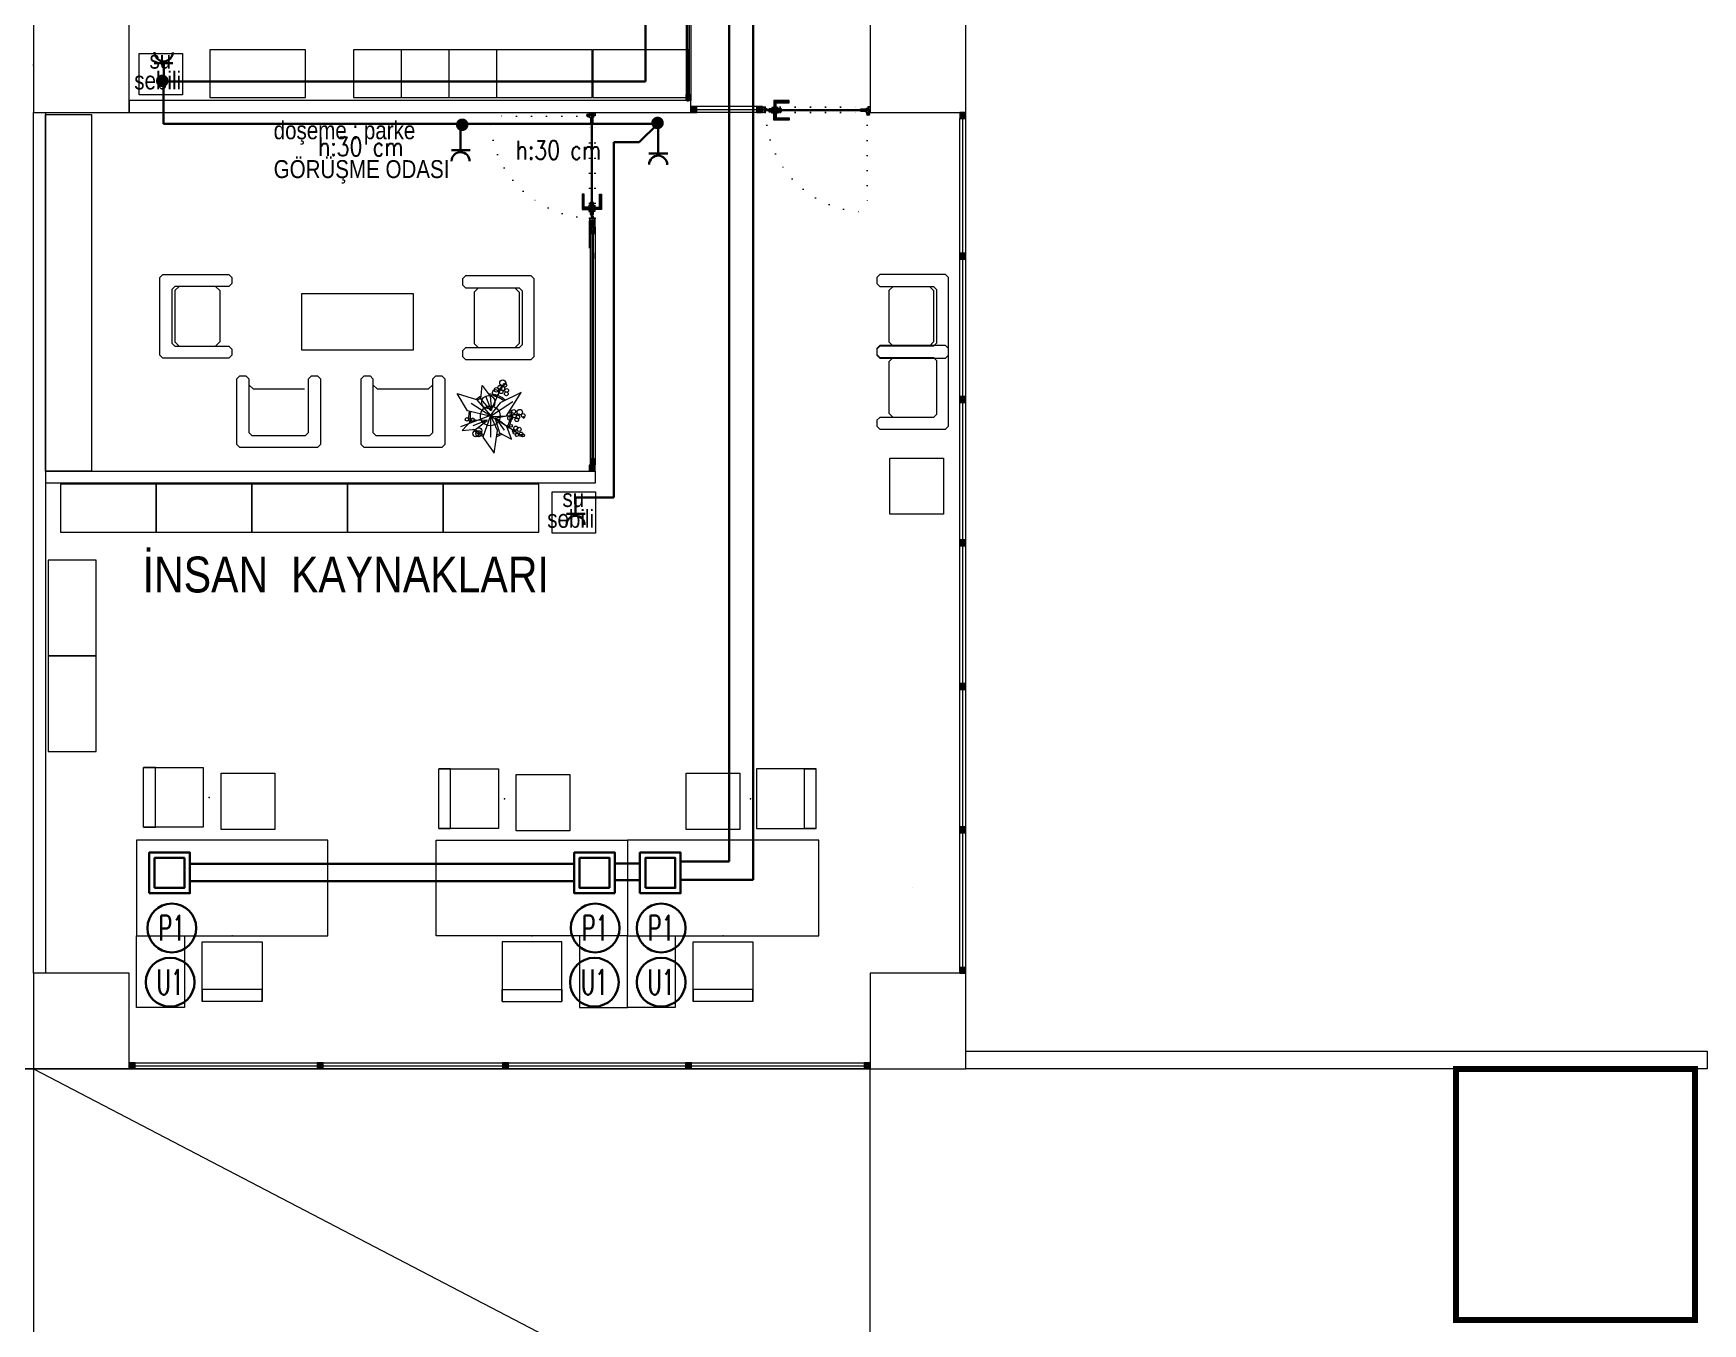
# Model space of a CAD drawing. Header units: metres. Extents: x -13194 to 152406, y -14653 to 29421.
# Drawn here: x 84860 to 86256, y 587 to 1666 of the extents above; entities that cross this region are included whole.
import ezdxf
from ezdxf.enums import TextEntityAlignment as Align

# ---------------------------------------------------------------- set-up
doc = ezdxf.new("R2010")
doc.units = ezdxf.units.M
doc.header["$LTSCALE"] = 100
doc.header["$MEASUREMENT"] = 0
for name, pattern in [('DASHDOT', [1, 0.5, -0.25, 0, -0.25]), ('DOT2', [0.125, 0, -0.125]), ('DOT5', [0.75, 0, -0.75])]:
    doc.linetypes.add(name, pattern=pattern)
doc.layers.get('0').update_dxf_attribs({"color": 9, "lineweight": 9})
for name, color, linetype, lineweight in [('0 @ 1', 9, 'Continuous', 9), ('00', 9, 'Continuous', 9), ('01', 9, 'Continuous', 9), ('05', 9, 'Continuous', 9), ('05S', 9, 'Continuous', 9), ('06C', 9, 'Continuous', 9), ('06D', 9, 'Continuous', 9), ('07K', 9, 'Continuous', 9), ('10', 9, 'Continuous', 9), ('15', 9, 'Continuous', 9), ('20', 9, 'DOT2', 9), ('21_mahal200', 9, 'Continuous', 9), ('E-KABLO', 7, 'Continuous', 30), ('E-LINYE', 7, 'Continuous', 30), ('E-PRİZ', 7, 'Continuous', 30), ('E-YAZI', 7, 'Continuous', 30), ('KLNTR', 8, 'Continuous', 9)]:
    doc.layers.add(name, color=color, linetype=linetype, lineweight=lineweight)
doc.styles.add('E-YAZI', font='txttw.shx')
doc.styles.add('MuuM_TEXT-STANDART', font='ARIALN.TTF')
pattern_1 = [(225, (-604.72494, -2171.82614), (-0.0883883476, 0.0883883476), []), (135, (-604.72494, -2171.82614), (0.0883883476, 0.0883883476), [])]

# ---------------------------------------------------------------- blocks, each defined once
blk = doc.blocks.new('100_PRİZ')
at = {"layer": 'E-PRİZ', "color": 4}
for p, q in [((0, 2.4), (0, 0)), ((-1.22, 2.14), (1.28, 2.14))]:
    blk.add_line(p, q, dxfattribs=at)
blk.add_arc((0, 3.6), 1.2, 180.7551, 0.7551, dxfattribs=at)
blk = doc.blocks.new('E-DÖŞEME BUAT')
at = {"layer": 'E-YAZI', "color": 5}
for points in [[(-34, 34), (0, 34), (0, 0), (-34, 0)], [(-29.5, 29.5), (-4.5, 29.5), (-4.5, 4.5), (-29.5, 4.5)]]:
    blk.add_lwpolyline(points, close=True, dxfattribs=at)
blk = doc.blocks.new('p-kolon_80x80')
blk.add_lwpolyline([(-40, -40), (40, -40), (40, 40), (-40, 40)], close=True)
blk = doc.blocks.new('1.Bod.Ara.Sitatik Elk')
at = {"layer": '01'}
for p in [(900, -6990), (1600, -6990), (900, -7790), (1600, -7790)]:
    blk.add_blockref('p-kolon_80x80', p, dxfattribs=at)
blk = doc.blocks.new('prf-10x10')
blk.add_lwpolyline([(-5, -5), (5, -5), (5, 5), (-5, 5)], close=True)
at = {"color": 255}
blk.add_solid([(-5, -5), (5, -5), (-5, 5), (5, 5)], dxfattribs=at)
at = {"layer": '10'}
blk.add_point((0, 0), dxfattribs=at)
blk = doc.blocks.new('p-strahle-alüminyumdoğramaprofili')
at = {"layer": '10'}
h = blk.add_hatch(dxfattribs=at)
h.set_pattern_fill('NET', color=256, angle=315, style=0)
h.set_pattern_definition(pattern_1)
h.paths.add_polyline_path([(-4.6, 2.6), (-4.7, 2.6), (-4.7, 2.8), (-4.7, 2.8), (-4.7, 2.8), (-4.7, 2.9), (-5, 2.9), (-5, 2.8), (-4.9, 2.8), (-5, 2.6), (-5.1, 2.7), (-5.2, 2.3), (-5.1, 2.3), (-5.1, 2.3), (-5, 2.5, 0.2599), (-4.9, 2.3), (-4.7, 2.3, 0.382682)])
h.paths.add_polyline_path([(-4.9, 2.5), (-4.7, 2.5, -2.16717)], flags=16)
h = blk.add_hatch(dxfattribs=at)
h.set_pattern_fill('NET', color=256, angle=315, style=0)
h.set_pattern_definition(pattern_1)
h.paths.add_polyline_path([(-4.6, 0.9), (-4.7, 0.9), (-4.7, 0.8), (-4.7, 0.7), (-4.7, 0.7), (-4.7, 0.6), (-5, 0.6), (-5, 0.7), (-4.9, 0.7), (-5, 0.9), (-5.1, 0.9), (-5.2, 1.2), (-5.1, 1.2), (-5.1, 1.2), (-5, 1, -0.2599), (-4.9, 1.2), (-4.7, 1.2, -0.382682)])
h.paths.add_polyline_path([(-4.9, 1), (-4.7, 1, 2.16717)], flags=16)
h = blk.add_hatch(dxfattribs=at)
h.set_pattern_fill('NET', color=256, angle=315, style=0)
h.set_pattern_definition([(225, (-608.45214, -2173.53612), (-0.0883883476, 0.0883883476), []), (135, (-608.45214, -2173.53612), (0.0883883476, 0.0883883476), [])])
h.paths.add_polyline_path([(-3.5, 2.3), (-3.5, 2.6), (-4.5, 2.6), (-4.5, 2.3)])
h = blk.add_hatch(dxfattribs=at)
h.set_pattern_fill('NET', color=256, angle=315, style=0)
h.set_pattern_definition([(225, (-608.45214, -2180.04526), (-0.0883883476, 0.0883883476), []), (135, (-608.45214, -2180.04526), (0.0883883476, 0.0883883476), [])])
h.paths.add_polyline_path([(-3.5, 0.9), (-3.5, 1.2), (-4.5, 1.2), (-4.5, 0.9)])
h = blk.add_hatch(dxfattribs=at)
h.set_pattern_fill('NET', color=256, angle=315, style=0)
h.set_pattern_definition([(225, (-629.50454, -2177.58922), (-0.0883883476, 0.0883883476), []), (135, (-629.50454, -2177.58922), (0.0883883476, 0.0883883476), [])])
h.paths.add_polyline_path([(0, 0.7), (0, 1.7), (-0.2, 1.7), (-0.2, 0.7)])
for points in [[(-5.1, 2.7), (-5.2, 2.3)], [(-5.1, 0.9), (-5.2, 1.2)], [(-4.9, 3.6), (-4.9, 3.2), (-4.6, 3.2), (-4.6, 2.9), (-4.5, 2.9), (-4.6, 2.6), (-4.7, 2.6), (-4.7, 2.8), (-4.7, 2.8), (-4.7, 2.8), (-4.7, 3), (-5, 3), (-5, 2.8), (-4.9, 2.8), (-5, 2.6), (-5.1, 2.7), (-5.1, 3.8), (-0.1, 3.8)], [(-5, 2.5), (-5.1, 2.3), (-5.1, 2.3)], [(-5, 1), (-5.1, 1.2), (-5.1, 1.2)], [(-4.7, 2.9), (-5, 2.9)], [(-4.7, 0.6), (-5, 0.6)], [(-2.8, 0.2), (-2.7, 0.2), (-2.7, 0), (-4.9, 0), (-4.9, 0.2), (-4.6, 0.2), (-4.6, 0.7), (-2.7, 0.7)], [(-4.5, 2.9), (-4.5, 2.9), (-4.5, 2.3)], [(-4.5, 0.9), (-4.5, 0.9), (-4.5, 1.3)], [(-3.5, 2.3), (-3.5, 2.6)], [(-3.5, 1.3), (-3.5, 0.9)], [(-2.1, 0.9), (-2.1, 2.6)], [(-0.2, 0.7), (0, 0.7), (0, 1.7)], [(-0.2, 1.7), (0, 1.7)]]:
    blk.add_lwpolyline(points, dxfattribs=at)
for points in [[(-0.2, 2.7), (-0.2, 2.2), (0, 2.2), (0, 2.1), (-0.2, 2.1), (-0.2, 0.4), (0, 0.4), (0, 0), (-0.1, 0), (-0.1, -0.2), (-5.1, -0.2), (-5.1, 0.9), (-5, 0.9), (-4.9, 0.7), (-5, 0.7), (-5, 0.3), (-4.7, 0.3), (-4.7, 0.9), (-4.6, 0.9), (-4.5, 0.9), (-1.3, 0.9), (-1.2, 1.2), (-0.9, 1.2), (-0.9, 0.6), (-0.6, 0.6), (-0.6, 2.7)], [(-2, 0.8), (-1.4, 0.8), (-1.4, 0.1), (-1.3, 0), (-1.3, 0), (-2.1, 0), (-2.1, 0.1), (-2, 0.2)]]:
    blk.add_lwpolyline(points, close=True, dxfattribs=at)
for points in [[(-0.6, 3.3), (-0.6, 3.6), (-4.9, 3.6), (-4.9, 3.6, 0.561743), (-5, 3.7, 0.595966), (-4.9, 3.6, -2.204878)], [(-4.7, 2.5), (-4.9, 2.5, 1)], [(-4.7, 1), (-4.9, 1, -1)], [(-4.6, 2.9), (-4.5, 3.4, -0.833203), (-4.2, 3.4, -0.447088)], [(-4.5, 2.6), (-1.2, 2.6, -0.414214), (-0.9, 2.2), (-0.9, 1.2)], [(-4.2, 3.4), (-4.2, 3, 0.414214), (-4.1, 2.9), (-0.8, 2.9), (-0.8, 3.6)], [(-2.7, 0.7), (-2.7, 0.3), (-2.8, 0.3, 1), (-2.8, 0.2, -1)], [(-0.1, 3.8), (-0.1, 3.6), (-0.5, 3.6), (-0.5, 3.1, -1), (-0.7, 3.1)], [(-0.7, 3.1, -0.305404), (-0.6, 3.3, -5.773092)]]:
    blk.add_lwpolyline(points, format="xyb", dxfattribs=at)
for centre, radius, start, end in [((-4.7, 2.5), 0.253, 168.6676, 234.1258), ((-4.7, 1.1), 0.253, 125.8742, 191.3324), ((-4.8, 2.4), 0.125, 139.5402, 40.4598), ((-4.8, 1.1), 0.125, 319.5402, 220.4598), ((-4.8, 2.5), 0.273, 305.9738, 36.4289), ((-4.8, 1), 0.273, 323.5711, 54.0262)]:
    blk.add_arc(centre, radius, start, end, dxfattribs=at)
blk = doc.blocks.new('*U388')
at = {"layer": '06D'}
for points in [[(5, 4), (535, 4)], [(5, 0), (535, 0)]]:
    blk.add_lwpolyline(points, dxfattribs=at)
at = {"layer": '15'}
for points in [[(2, 2.5), (538, 2.5)], [(538, 1.5), (2, 1.5)]]:
    blk.add_lwpolyline(points, dxfattribs=at)
at = {"layer": '0 @ 1', "linetype": 'Continuous', "xscale": -1}
blk.add_blockref('p-strahle-alüminyumdoğramaprofili', (-0.1, 0.2), dxfattribs=at)
at = {"layer": '0 @ 1', "linetype": 'Continuous'}
blk.add_blockref('p-strahle-alüminyumdoğramaprofili', (540.1, 0.2), dxfattribs=at)
blk = doc.blocks.new('g-kapı kolu-p')
at = {"layer": '05S'}
h = blk.add_hatch(color=256, dxfattribs=at)
h.paths.add_polyline_path([(-1, 8.2), (11.8, 8.2), (11.8, 6.3), (0.9, 6.3), (0.9, 2.4), (-1, 2.4)])
h.paths.add_polyline_path([(-2.7, 2.4), (2.7, 2.4), (2.7, 1.5), (-2.7, 1.5)])
h.paths.add_polyline_path([(-5, 1.5), (5, 1.5), (5, 0.5), (-5, 0.5)])
h.paths.add_polyline_path([(-5, -0.5), (5, -0.5), (5, -1.5), (-5, -1.5)])
h.paths.add_polyline_path([(-2.7, -1.5), (2.7, -1.5), (2.7, -2.4), (-2.7, -2.4)])
h.paths.add_polyline_path([(-1, -2.4), (0.9, -2.4), (0.9, -6.3), (11.8, -6.3), (11.8, -8.2), (-1, -8.2)])
for points in [[(-5, 0.5), (5, 0.5), (5, 1.5), (-5, 1.5)], [(-2.7, 1.5), (2.7, 1.5), (2.7, 2.4), (-2.7, 2.4)], [(-5, -1.5), (5, -1.5), (5, -0.5), (-5, -0.5)], [(-2.7, -1.5), (2.7, -1.5), (2.7, -2.4), (-2.7, -2.4)]]:
    blk.add_lwpolyline(points, close=True)
for points in [[(11.8, 8.2), (-1, 8.2), (-1, 2.4), (0.9, 2.4), (0.9, 6.3), (11.8, 6.3), (11.8, 8.2)], [(11.8, -8.2), (-1, -8.2), (-1, -2.4), (0.9, -2.4), (0.9, -6.3), (11.8, -6.3), (11.8, -8.2)]]:
    blk.add_lwpolyline(points)
blk = doc.blocks.new('k-cambölme-kapı-p')
at = {"layer": '10'}
h = blk.add_hatch(dxfattribs=at)
h.set_pattern_fill('NET', color=256, angle=135, style=0)
h.set_pattern_definition([(135, (3753.7029, 560.85184), (-0.0883883476, -0.0883883476), []), (225, (3753.7029, 560.85184), (0.0883883476, -0.0883883476), [])])
h.paths.add_polyline_path([(2.1, -0.1), (2.1, 0), (2.1, 0), (2, 0.1), (2, 0.1), (2, 0.1), (2, 0.1), (2, -0.3), (1.9, -0.3), (1.9, -0.4), (1.9, -0.5), (1.7, -0.5), (1.8, -0.3), (1.7, -0.3), (1.5, -0.5), (1.4, -0.5), (1.6, -0.3), (1.6, -0.3), (1.5, -0.3), (1.3, -0.4), (1.3, -0.4), (1.3, -0.5), (1.3, -0.5), (1.3, -0.6), (1.3, -0.3), (1.3, -0.3), (1.2, -0.3), (1.2, -0.5), (1.2, -0.6), (1.2, -0.6), (1.3, -0.6), (3.5, -0.6), (3.5, -0.6), (3.4, -0.4), (3.4, -0.3), (3.4, -0.2), (3.4, -0.2), (3.4, -0.2), (2.7, -0.2), (2.7, -0.2), (2.9, -0.2, -1), (2.9, -0.2)])
h.paths.add_polyline_path([(2, -0.2), (2.1, -0.2), (2.1, -0.2), (2.1, -0.2), (2.1, -0.3), (2.9, -0.3), (2.9, -0.3), (2.6, -0.3), (2.5, -0.3), (2.5, -0.3), (2.5, -0.3), (2.5, -0.3), (2.5, -0.3), (2.4, -0.3), (2.4, -0.3), (2.1, -0.3), (2, -0.1), (2, -0.1), (2, -0.1)], flags=16)
h.paths.add_polyline_path([(2.4, -0.3), (2.5, -0.5), (2.1, -0.5), (2.1, -0.3)], flags=16)
h.paths.add_polyline_path([(2.6, -0.3), (2.9, -0.3), (2.9, -0.3), (3.3, -0.3, 0.166992), (3.3, -0.5), (2.7, -0.5), (2.6, -0.4)], flags=16)
h.paths.add_polyline_path([(3, -0.2), (3, -0.2), (3.3, -0.2, 0.10606), (3.3, -0.3), (3, -0.3)], flags=16)
h = blk.add_hatch(dxfattribs=at)
h.set_pattern_fill('NET', color=256, angle=135, style=0)
h.set_pattern_definition([(45, (474.94443, 2280.71206), (0.0883883476, -0.0883883476), []), (315, (474.94443, 2280.71206), (-0.0883883476, -0.0883883476), [])])
h.paths.add_polyline_path([(87.3, -0.2), (87.3, -0.2), (87.1, -0.2, 1), (87.1, -0.2), (87.9, -0.2), (87.9, 0), (87.9, 0), (88, 0.1), (88, 0.1), (88, 0.1), (88, -0.3), (88.1, -0.3), (88.1, -0.4), (88.1, -0.5), (88.3, -0.5), (88.2, -0.3), (88.3, -0.3), (88.5, -0.5), (88.6, -0.5), (88.4, -0.3), (88.4, -0.3), (88.5, -0.3), (88.7, -0.4), (88.7, -0.4), (88.7, -0.5), (88.7, -0.5), (88.7, -0.6), (88.7, -0.3), (88.7, -0.3), (88.8, -0.3), (88.8, -0.5), (88.8, -0.6), (88.8, -0.6), (88.7, -0.6), (86.5, -0.6), (86.5, -0.6), (86.6, -0.4), (86.6, -0.3), (86.6, -0.2), (86.6, -0.2), (86.6, -0.2)])
h.paths.add_polyline_path([(87.3, -0.5), (87.4, -0.4), (87.4, -0.3), (87.1, -0.3), (87.1, -0.3), (87, -0.3), (87, -0.3), (87, -0.2), (87, -0.2), (86.7, -0.2, -0.292264), (86.7, -0.5)], flags=16)
h.paths.add_polyline_path([(87.5, -0.5), (87.6, -0.5), (87.5, -0.4)], flags=16)
h.paths.add_polyline_path([(87.6, -0.4), (87.7, -0.5), (87.9, -0.5), (87.9, -0.3), (87.6, -0.3)], flags=16)
h.paths.add_polyline_path([(87.6, -0.5), (87.7, -0.6), (87.7, -0.5)], flags=16)
for points in [[(2, -0.3), (2, 2.1), (2.1, 2.1), (2.1, 2.3, 0.414214), (1.9, 2.4), (0.1, 2.4, 0.414214), (0, 2.4), (0, -2.4, 0.414214), (0.1, -2.4), (2.1, -2.4), (2.1, -2.3), (2.1, -2.2), (2.1, -2.2), (2.1, -2.2), (2.1, -2.2), (2.1, -2.2), (2.1, -0.9)], [(88, -0.3), (88, 2.1), (87.9, 2.1), (87.9, 2.3, -0.414214), (88.1, 2.4), (89.9, 2.4, -0.414214), (90, 2.4), (90, -2.4, -0.414214), (89.9, -2.4), (87.9, -2.4), (87.9, -2.3), (87.9, -2.2), (87.9, -2.2), (87.9, -2.2), (87.9, -2.2), (87.9, -2.2), (87.9, -0.9)], [(1.5, -0.3), (1.3, -0.4), (1.3, -0.4), (1.3, -0.5), (1.3, -0.5), (1.3, -0.6), (1.3, -0.3), (1.3, -0.3), (1.2, -0.3), (1.2, -0.5), (1.2, -0.6), (1.2, -0.6), (1.3, -0.6), (3.5, -0.6), (3.5, -0.6), (3.4, -0.4), (3.4, -0.3), (3.4, -0.2), (3.4, -0.2), (3.4, -0.2), (2.7, -0.2), (2.7, -0.2), (2.9, -0.2, -1), (2.9, -0.2, -1)], [(88.5, -0.3), (88.7, -0.4), (88.7, -0.4), (88.7, -0.5), (88.7, -0.5), (88.7, -0.6), (88.7, -0.3), (88.7, -0.3), (88.8, -0.3), (88.8, -0.5), (88.8, -0.6), (88.8, -0.6), (88.7, -0.6), (86.5, -0.6), (86.5, -0.6), (86.6, -0.4), (86.6, -0.3), (86.6, -0.2), (86.6, -0.2), (86.6, -0.2), (87.3, -0.2), (87.3, -0.2), (87.1, -0.2, 1), (87.1, -0.2, 1)], [(86.7, -0.5), (87.3, -0.5), (87.4, -0.4), (87.4, -0.3), (87.1, -0.3), (87.1, -0.3), (87, -0.3), (87, -0.3), (87, -0.2), (87, -0.2), (86.7, -0.2, 1)]]:
    blk.add_lwpolyline(points, format="xyb", dxfattribs=at)
at = {"layer": '10', "linetype": 'DASHDOT', "ltscale": 0.05}
for points in [[(3.2, 3.6), (0.2, 3.6)], [(1.7, 2.1), (1.7, 4.9)], [(6.1, 1.4), (6.1, -0.5)]]:
    blk.add_lwpolyline(points, dxfattribs=at)
at = {"layer": '10'}
for points in [[(1.8, 2.3), (0.2, 2.3), (0.2, 2), (0.4, 2), (0.4, 1.9), (0.2, 1.9), (0.2, 1.2), (0.4, 1.2), (0.4, -0.4), (0.2, -0.4), (0.2, -1.2), (0.4, -1.2), (0.4, -1.4), (0.2, -1.4), (0.2, -2.2), (1.8, -2.2), (1.8, -1.7), (1.6, -1.7), (1.6, -1.6), (1.8, -1.6), (1.8, -1.4), (1.6, -1.4), (1.6, -1.2), (1.7, -1.2), (1.7, -0.8), (1.1, -0.8), (1.1, -0.1), (1.5, -0.1), (1.5, 1.9), (1.6, 2), (1.8, 2), (1.8, 2.3)], [(0.7, 3.6), (0.7, 2.4)], [(0.7, 2.3), (0.7, -0.2), (1.1, -0.2)], [(1.1, 2.4), (1.1, 2.9)], [(1.1, -0.1), (1.1, 2.3)], [(1.5, 1.9), (1.1, 1.9)], [(1.2, 1.9), (1.2, -0.1)], [(2.9, -0.2), (2.1, -0.1), (2.1, 0), (2.1, 0), (2, 0.1), (2, 0.1), (2, 0.1), (2, 0.1)], [(3.8, 0.9), (2.6, 3.2)], [(4.1, 1.3), (2.7, 4)], [(8.1, 0.9), (8.1, 1.3), (4.1, 1.3)], [(5.3, 0.9), (5.3, -0.2)], [(5.5, 1.3), (5.8, 1), (5.8, 0.9)], [(5.6, 0.9), (5.6, -0.2)], [(6.8, 1.3), (6.5, 1), (6.5, 0.9)], [(6.7, 0.9), (6.7, -0.2)], [(7, 0.9), (7, -0.2)], [(87.1, -0.2), (87.9, -0.2), (87.9, 0), (87.9, 0), (88, 0.1), (88, 0.1), (88, 0.1)], [(88.2, 2.3), (89.8, 2.3), (89.8, 2), (89.6, 2), (89.6, 1.9), (89.8, 1.9), (89.8, 1.2), (89.6, 1.2), (89.6, -0.4), (89.8, -0.4), (89.8, -1.2), (89.6, -1.2), (89.6, -1.4), (89.8, -1.4), (89.8, -2.2), (88.2, -2.2), (88.2, -1.7), (88.4, -1.7), (88.4, -1.6), (88.2, -1.6), (88.2, -1.4), (88.4, -1.4), (88.4, -1.2), (88.3, -1.2), (88.3, -0.8), (88.9, -0.8), (88.9, -0.1), (88.5, -0.1), (88.5, 1.9), (88.4, 2), (88.2, 2), (88.2, 2.3)], [(2.1, -0.9), (3.6, -0.9), (3.6, -0.6), (1.2, -0.6), (1.2, -0.3), (2, -0.3)], [(1.6, -0.3), (1.6, -0.3), (1.4, -0.5), (1.5, -0.5), (1.7, -0.3)], [(1.8, -0.3), (1.7, -0.5), (1.9, -0.5), (1.9, -0.4), (1.9, -0.3)], [(3.3, -0.5), (2.7, -0.5), (2.6, -0.4), (2.6, -0.3), (2.9, -0.3), (2.9, -0.3)], [(3.3, -0.3), (3.3, -0.3), (2.9, -0.3)], [(3, -0.3), (3, -0.2), (3, -0.2), (3.3, -0.2)], [(3, -0.3), (3.3, -0.3), (3.3, -0.3)], [(4.1, -0.2), (4.1, -0.5), (8.1, -0.5)], [(8.1, -0.5), (8.1, -0.2)], [(87.9, -0.9), (86.4, -0.9), (86.4, -0.6), (88.8, -0.6), (88.8, -0.3), (88, -0.3)], [(87.6, -0.5), (87.5, -0.4), (87.5, -0.5), (87.6, -0.5)], [(88.2, -0.3), (88.3, -0.5), (88.1, -0.5), (88.1, -0.4), (88.1, -0.3)], [(88.4, -0.3), (88.4, -0.3), (88.6, -0.5), (88.5, -0.5), (88.3, -0.3)]]:
    blk.add_lwpolyline(points, dxfattribs=at)
for points in [[(2, -0.1), (2, -0.1), (2, -0.2), (2.1, -0.2), (2.1, -0.2), (2.1, -0.2), (2.1, -0.3), (2.9, -0.3), (2.9, -0.3), (2.6, -0.3), (2.5, -0.3), (2.5, -0.3), (2.5, -0.3), (2.5, -0.3), (2.5, -0.3), (2.4, -0.3), (2.4, -0.3), (2.1, -0.3), (2, -0.1)], [(2.1, -0.5), (2.1, -0.3), (2.4, -0.3), (2.5, -0.5), (2.5, -0.5)], [(87.9, -0.5), (87.9, -0.3), (87.6, -0.3), (87.6, -0.4), (87.7, -0.5)], [(87.6, -0.5), (87.7, -0.5), (87.7, -0.6)]]:
    blk.add_lwpolyline(points, close=True, dxfattribs=at)
blk.add_circle((1.7, 3.7), 1.02, dxfattribs=at)
for centre, start, end in [((3.6, -0.4), 148.8979, 173.1144), ((3.6, -0.4), 176.143, 214.0649), ((86.4, -0.4), 325.9351, 31.1021)]:
    blk.add_arc(centre, 0.322, start, end, dxfattribs=at)
at = {"layer": '15', "linetype": 'DOT2'}
blk.add_lwpolyline([(2.5, 0.4), (2.5, 85.4)], dxfattribs=at)
at = {"layer": '15'}
blk.add_lwpolyline([(2.6, 0.9), (87.4, 0.9), (87.5, 0.8), (87.5, -0.1), (87.4, -0.2), (2.6, -0.2), (2.6, -0.2), (2.5, -0.1), (2.5, 0.8), (2.6, 0.9)], dxfattribs=at)
at = {"layer": '15', "linetype": 'DOT2'}
blk.add_arc((2.5, 0.4), 85, 0, 90, dxfattribs=at)
at = {"layer": '20'}
for p, q in [((87.9, 2.4), (2.1, 2.4)), ((87.9, 2.1), (2.1, 2.1)), ((87.9, -2.2), (2.1, -2.2)), ((87.9, -2.4), (2.1, -2.4))]:
    blk.add_line(p, q, dxfattribs=at)
at = {"layer": '06C', "xscale": -1}
blk.add_blockref('g-kapı kolu-p', (79.6, 0.4), dxfattribs=at)
blk = doc.blocks.new('p-dog-ser-720')
at = {"layer": '06D'}
for points in [[(0, 0), (0, 715)], [(5, 0), (5, 715)]]:
    blk.add_lwpolyline(points, dxfattribs=at)
at = {"layer": '15'}
blk.add_lwpolyline([(2.5, 0), (2.5, 715)], dxfattribs=at)
at = {"layer": '10', "xscale": 0.5, "yscale": 0.5, "rotation": 180}
for p in [(2.5, 717.5), (2.5, 600), (2.5, 480), (2.5, 360), (2.5, 240), (2.5, 120), (2.5, 2.5)]:
    blk.add_blockref('prf-10x10', p, dxfattribs=at)
blk = doc.blocks.new('gr-p-birim')
blk.add_lwpolyline([(-0.5, -0.5), (0.5, -0.5), (0.5, 0.5), (-0.5, 0.5)], close=True)
blk = doc.blocks.new('p-sandalye-03')
for points in [[(-5, -25.1), (-5, 24.9), (-55, 24.9), (-55, -25.1), (-5, -25.1)], [(-55, 24.9), (-45, 24.9), (-45, -25.1), (-55, -25.1)]]:
    blk.add_lwpolyline(points)
blk.add_point((0, -0.1))
blk = doc.blocks.new('m-calisma unitesi 02')
at = {"ltscale": 0.5}
blk.add_lwpolyline([(-160, 140), (-160, 80), (-120, 80), (-120, 140)], close=True, dxfattribs=at)
blk.add_lwpolyline([(0, 80), (0, 0), (-160, 0), (-160, 80)], close=True)
at = {"linetype": 'DOT5'}
blk.add_lwpolyline([(-160, 80), (-160, 80)], dxfattribs=at)
at = {"rotation": 270}
blk.add_blockref('p-sandalye-03', (-80, 80), dxfattribs=at)
blk = doc.blocks.new('1.Bod.Ara.Mimari Elk')
for p, q in [((1415, -7025), (1410, -7025)), ((1410, -7030), (1415, -7030)), ((1415, -7030), (1415, -7025)), ((1469.92, -7025), (1464.92, -7025)), ((1464.92, -7025), (1464.92, -7030)), ((1464.92, -7030), (1469.92, -7030)), ((1324.86, -7120.56), (1324.86, -7125.56)), ((1329.86, -7125.56), (1329.86, -7120.56)), ((1330, -7152.46), (1330, -7147.46)), ((1330, -7147.5), (1330, -7152.5)), ((1330, -7325.02), (1325, -7325.02)), ((1325, -7325.02), (1325, -7330.02)), ((1325, -7330.02), (1330, -7330.02)), ((1330, -7330.02), (1330, -7325.02)), ((877.19, -7830), (40, -7830))]:
    blk.add_line(p, q)
for points in [[(948.53, -6980.61), (984.85, -6980.61), (984.85, -7015.06), (948.53, -7015.06)], [(870, -7031.51), (908.7, -7031.51), (908.7, -7330.02), (870, -7330.02)], [(1576.36, -7319.02), (1621.22, -7319.02), (1621.22, -7365.98), (1576.36, -7365.98)], [(1293.95, -7347.24), (1330.28, -7347.24), (1330.28, -7381.69), (1293.95, -7381.69)], [(1017.02, -7582.7), (1061.88, -7582.7), (1061.88, -7629.65), (1017.02, -7629.65)], [(1263.88, -7583.76), (1308.74, -7583.76), (1308.74, -7630.72), (1263.88, -7630.72)], [(1405.93, -7582.7), (1450.79, -7582.7), (1450.79, -7629.65), (1405.93, -7629.65)]]:
    blk.add_lwpolyline(points, close=True)
at = {"linetype": 'DOT5'}
blk.add_lwpolyline([(1595.41, -7677.81), (1595.41, -7677.81)], dxfattribs=at)
at = {"color": 255}
for points in [[(1415, -7030), (1415, -7025), (1410, -7030), (1410, -7025)], [(1469.92, -7030), (1469.92, -7025), (1464.92, -7030), (1464.92, -7025)], [(1329.86, -7120.56), (1324.86, -7120.56), (1329.86, -7125.56), (1324.86, -7125.56)], [(1330, -7325.02), (1325, -7325.02), (1330, -7330.02), (1325, -7330.02)]]:
    blk.add_solid(points, dxfattribs=at)
at = {"layer": '00'}
for p, q in [((860, -7750), (860, -7030)), ((860, -7030), (870, -7030)), ((870, -7030), (870, -7480)), ((870, -7330.02), (1330, -7330.02)), ((1330, -7330.02), (1330, -7340.02)), ((1330, -7340.02), (870, -7340.02)), ((870, -7480), (870, -7750)), ((870, -7750), (860, -7750))]:
    blk.add_line(p, q, dxfattribs=at)
for points in [[(940, -7030), (1410, -7030), (1410, -7020), (940, -7020)], [(1640, -7815), (2260, -7815), (2260, -7830), (1640, -7830)]]:
    blk.add_lwpolyline(points, close=True, dxfattribs=at)
at = {"layer": '05'}
for p, q in [((978.39, -7178.96), (981.92, -7175.43)), ((1015.89, -7178.96), (1012.35, -7175.43)), ((1228.82, -7180.22), (1232.36, -7176.68)), ((1266.32, -7180.22), (1262.79, -7176.68)), ((1575.52, -7178.96), (1579.05, -7175.43)), ((1613.02, -7178.96), (1609.48, -7175.43)), ((978.39, -7178.96), (978.39, -7221.89)), ((1015.89, -7178.96), (1015.89, -7221.89)), ((1228.82, -7180.22), (1228.82, -7223.15)), ((1266.32, -7180.22), (1266.32, -7223.15)), ((1575.52, -7178.96), (1575.52, -7221.89)), ((1613.02, -7178.96), (1613.02, -7221.89)), ((978.39, -7221.89), (981.92, -7225.43)), ((1015.89, -7221.89), (1012.35, -7225.43)), ((1228.82, -7223.15), (1232.36, -7226.68)), ((1266.32, -7223.15), (1262.79, -7226.68)), ((1575.52, -7221.89), (1579.05, -7225.43)), ((1613.02, -7221.89), (1609.48, -7225.43)), ((1575.52, -7238.48), (1579.05, -7234.94)), ((1575.52, -7238.48), (1575.52, -7281.41)), ((1043.74, -7261.18), (1040.2, -7257.65)), ((1147.61, -7261.18), (1144.07, -7257.65)), ((1190.54, -7261.18), (1194.07, -7257.65)), ((1043.74, -7261.18), (1086.66, -7261.18)), ((1147.61, -7261.18), (1190.54, -7261.18)), ((1575.52, -7281.41), (1579.05, -7284.94))]:
    blk.add_line(p, q, dxfattribs=at)
for points in [[(1025.89, -7232.93), (1023.39, -7235.43), (968.39, -7235.43), (965.89, -7232.93), (965.89, -7167.93), (968.39, -7165.43), (1023.39, -7165.43), (1025.89, -7167.93), (1025.89, -7172.93), (1023.39, -7175.43), (978.39, -7175.43), (975.89, -7177.93), (975.89, -7222.93), (978.39, -7225.43), (1023.39, -7225.43), (1025.89, -7227.93)], [(1218.82, -7234.18), (1221.32, -7236.68), (1276.32, -7236.68), (1278.82, -7234.18), (1278.82, -7169.18), (1276.32, -7166.68), (1221.32, -7166.68), (1218.82, -7169.18), (1218.82, -7174.18), (1221.32, -7176.68), (1266.32, -7176.68), (1268.82, -7179.18), (1268.82, -7224.18), (1266.32, -7226.68), (1221.32, -7226.68), (1218.82, -7229.18)], [(1565.52, -7232.93), (1568.02, -7235.43), (1623.02, -7235.43), (1625.52, -7232.93), (1625.52, -7167.93), (1623.02, -7165.43), (1568.02, -7165.43), (1565.52, -7167.93), (1565.52, -7172.93), (1568.02, -7175.43), (1613.02, -7175.43), (1615.52, -7177.93), (1615.52, -7222.93), (1613.02, -7225.43), (1568.02, -7225.43), (1565.52, -7227.93)], [(1084.53, -7181.24), (1177.77, -7181.24), (1177.77, -7228.86), (1084.53, -7228.86)], [(1565.52, -7292.44), (1568.02, -7294.94), (1623.02, -7294.94), (1625.52, -7292.44), (1625.52, -7227.44), (1623.02, -7224.94), (1568.02, -7224.94), (1565.52, -7227.44), (1565.52, -7232.44), (1568.02, -7234.94), (1613.02, -7234.94), (1615.52, -7237.44), (1615.52, -7282.44), (1613.02, -7284.94), (1568.02, -7284.94), (1565.52, -7287.44)], [(1097.7, -7250.15), (1100.2, -7252.65), (1100.2, -7307.65), (1097.7, -7310.15), (1032.7, -7310.15), (1030.2, -7307.65), (1030.2, -7252.65), (1032.7, -7250.15), (1037.7, -7250.15), (1040.2, -7252.65), (1040.2, -7297.65), (1042.7, -7300.15), (1087.7, -7300.15), (1090.2, -7297.65), (1090.2, -7252.65), (1092.7, -7250.15)], [(1201.57, -7250.15), (1204.07, -7252.65), (1204.07, -7307.65), (1201.57, -7310.15), (1136.57, -7310.15), (1134.07, -7307.65), (1134.07, -7252.65), (1136.57, -7250.15), (1141.57, -7250.15), (1144.07, -7252.65), (1144.07, -7297.65), (1146.57, -7300.15), (1191.57, -7300.15), (1194.07, -7297.65), (1194.07, -7252.65), (1196.57, -7250.15)]]:
    blk.add_lwpolyline(points, close=True, dxfattribs=at)
at = {"layer": '06C'}
for points in [[(1410, -7825), (1560, -7825)], [(1410, -7830), (1560, -7830)]]:
    blk.add_lwpolyline(points, dxfattribs=at)
at = {"layer": '06D'}
for p, q in [((1464.92, -7025), (1415, -7025)), ((1464.92, -7030), (1415, -7030)), ((1324.86, -7125.56), (1324.86, -7143.52)), ((1329.86, -7125.56), (1329.86, -7143.52))]:
    blk.add_line(p, q, dxfattribs=at)
for points in [[(1325.86, -7131), (1325.86, -7319.64)], [(1329.86, -7131), (1329.86, -7319.65)], [(40, -7830), (877.19, -7830)], [(860, -7830), (860, -8550)], [(940, -7825), (1555, -7825)], [(940, -7830), (1555, -7830)]]:
    blk.add_lwpolyline(points, dxfattribs=at)
blk.add_lwpolyline([(940, -8550), (1560, -8550), (1560, -7830), (860, -7830), (1560, -8195), (860, -8550, -0.3441949), (40, -7830), (860, -7830)], format="xyb", dxfattribs=at)
at = {"layer": '10'}
for p in [(1412.5, -7028.43), (1467.42, -7028.43), (1328.43, -7327.52)]:
    blk.add_point(p, dxfattribs=at)
at = {"layer": '15'}
for points in [[(1415, -7027.5), (1464.92, -7027.5)], [(1327.36, -7143.52), (1327.36, -7125.56)], [(1327.37, -7322.64), (1327.37, -7128.01)], [(1328.37, -7128.01), (1328.37, -7322.64)], [(940, -7827.5), (1555, -7827.5)]]:
    blk.add_lwpolyline(points, dxfattribs=at)
at = {"layer": '20', "ltscale": 2}
blk.add_line((860, -6990), (740, -6990), dxfattribs=at)
at = {"layer": '20', "ltscale": 2, "const_width": 5}
blk.add_lwpolyline([(2050, -8040), (2250, -8040), (2250, -7830), (2050, -7830)], close=True, dxfattribs=at)
at = {"layer": 'KLNTR', "color": 74}
for p, q in [((1242.71, -7279.5), (1252.01, -7258.57)), ((1252.01, -7258.57), (1252.01, -7258.82)), ((1242.58, -7283.95), (1226.2, -7273.33)), ((1243.13, -7279.45), (1238.36, -7267.34)), ((1242.39, -7283.95), (1261.04, -7271.79)), ((1242.39, -7283.49), (1217.31, -7292.75)), ((1239.66, -7287.33), (1227.5, -7291.98)), ((1242.39, -7283.72), (1242.39, -7283.72)), ((1242.39, -7283.72), (1267.42, -7299.4)), ((1242.58, -7301.6), (1242.58, -7283.95)), ((1246.26, -7285.21), (1253.85, -7295.78)), ((1246.39, -7285.35), (1266.53, -7281.89))]:
    blk.add_line(p, q, dxfattribs=at)
for points in [[(1242.66, -7279.12), (1234.37, -7269.55), (1235.31, -7258.31), (1242.09, -7267.33), (1243.21, -7279.12)], [(1241.71, -7283.95), (1223.25, -7279.51), (1214.6, -7264.96), (1230.74, -7270.06), (1242.39, -7283.49)], [(1242.82, -7284.14), (1255.82, -7283.72), (1268.09, -7264.3), (1250.55, -7272.91), (1242.14, -7283.49)], [(1239.09, -7287.21), (1226.44, -7287.54), (1218.78, -7295.83), (1230.01, -7294.74), (1239.47, -7287.61)], [(1242.39, -7283.49), (1236.01, -7301.6), (1245.33, -7315.03), (1248.09, -7295.84), (1242.82, -7284.14)], [(1246.29, -7285.78), (1249.83, -7297.94), (1259.8, -7303.24), (1255.89, -7292.65), (1246.58, -7285.32)]]:
    blk.add_lwpolyline(points, dxfattribs=at)
for centre, radius in [((1247.36, -7261.93), 1.83), ((1250.2, -7259.86), 1.65), ((1252.55, -7256.11), 2.5), ((1252.52, -7260.89), 1.83), ((1254.33, -7258.05), 1.57), ((1240.55, -7272.26), 5.53), ((1246.58, -7264.25), 2.6), ((1251.23, -7263.48), 1.63), ((1255.62, -7265.28), 1.55), ((1255.88, -7262.44), 1.57), ((1222.72, -7286.61), 1.42), ((1227.45, -7287.16), 1.56), ((1242.14, -7283.72), 8.26), ((1258.66, -7285.67), 1.91), ((1261.81, -7280), 1.6), ((1262.44, -7283.78), 1.6), ((1264.33, -7286.93), 1.57), ((1265.27, -7284.72), 1.57), ((1266.85, -7280.63), 2.29), ((1269.74, -7283.43), 1.57), ((1270.06, -7285), 0.704), ((1230.05, -7298.61), 2.5), ((1232.55, -7296.11), 2.5), ((1232.55, -7298.61), 2.5), ((1259.44, -7292.05), 1.23), ((1261.86, -7296.16), 1.23), ((1262.58, -7297.85), 1.23), ((1263.55, -7293.98), 1.71), ((1264.51, -7299.78), 1.3), ((1266.2, -7294.95), 1.74), ((1267.89, -7299.05), 1.76), ((1269.47, -7299.99), 1.3)]:
    blk.add_circle(centre, radius, dxfattribs=at)
for radius, start, end in [(18.08, 114.81384, 130.42391), (16.83, 117.26346, 129.78385), (18.08, 45.52014, 94.08473), (16.83, 47.02327, 91.29323), (18.08, 167.50151, 197.62704), (16.83, 167.579, 195.17742), (16.83, 325.88348, 14.34002), (18.08, 323.09198, 17.97467), (18.08, 218.35616, 251.07419), (16.83, 221.14765, 251.10952), (18.08, 286.70058, 302.36287), (16.83, 288.68911, 299.91324)]:
    blk.add_arc((1242.14, -7283.72), radius, start, end, dxfattribs=at)
at = {"linetype": 'Continuous', "rotation": 270}
blk.add_blockref('*U388', (1406, -6480.01), dxfattribs=at)
blk.add_blockref('p-dog-ser-720', (1635, -7750))
at = {"layer": '0 @ 1', "linetype": 'Continuous', "xscale": -1, "rotation": 270}
blk.add_blockref('p-strahle-alüminyumdoğramaprofili', (1326.1, -7125.93), dxfattribs=at)
at = {"layer": '0 @ 1', "linetype": 'Continuous', "rotation": 270}
blk.add_blockref('p-strahle-alüminyumdoğramaprofili', (1326.1, -7324.72), dxfattribs=at)
at = {"layer": '05', "xscale": 40, "yscale": 80}
for p, rotation in [((1047.73, -6997.44), 270), ((1167.73, -6997.44), 270), ((1207.73, -6997.44), 270), ((1287.39, -6997.44), 270), ((1367.91, -6997.44), 270), ((922.82, -7360.88), 89.99999999999999), ((1002.82, -7360.88), 89.99999999999999), ((1082.82, -7360.88), 89.99999999999999), ((1162.82, -7360.88), 89.99999999999999), ((1242.82, -7360.88), 89.99999999999999)]:
    blk.add_blockref('gr-p-birim', p, dxfattribs=dict(at, rotation=rotation))
for p in [(892.48, -7444.37), (892.48, -7524.37)]:
    blk.add_blockref('gr-p-birim', p, dxfattribs=at)
at = {"layer": '05', "xscale": -1, "rotation": 180}
for name, p in [('p-sandalye-03', (1007.15, -7602.94)), ('p-sandalye-03', (1254.01, -7604.01)), ('m-calisma unitesi 02', (1106.39, -7638.53)), ('m-calisma unitesi 02', (1516.94, -7638.53))]:
    blk.add_blockref(name, p, dxfattribs=at)
at = {"layer": '05'}
for name, p, rotation in [('p-sandalye-03', (1459.88, -7604.01), 179.9999999999999), ('m-calisma unitesi 02', (1196.94, -7638.53), 180)]:
    blk.add_blockref(name, p, dxfattribs=dict(at, rotation=rotation))
at = {"layer": '07K', "rotation": 180}
blk.add_blockref('k-cambölme-kapı-p', (1560, -7027.64), dxfattribs=at)
at = {"layer": '07K', "xscale": -1, "rotation": 89.99999999999993}
blk.add_blockref('k-cambölme-kapı-p', (1327.5, -7030.56), dxfattribs=at)
at = {"layer": '10', "xscale": 0.5, "yscale": 0.5, "rotation": 90}
for p in [(942.5, -7827.5), (1100, -7827.5), (1255, -7827.5), (1407.99, -7827.5), (1557.5, -7827.5)]:
    blk.add_blockref('prf-10x10', p, dxfattribs=at)
at = {"style": 'MuuM_TEXT-STANDART'}
for s, p in [('sebili', (944.41, -7010.66)), ('su', (957.11, -6993.28)), ('su', (1302.54, -7359.91)), ('sebili', (1289.84, -7377.3))]:
    blk.add_text(s, height=15, dxfattribs=at).set_placement(p)
at = {"layer": '21_mahal200', "style": 'MuuM_TEXT-STANDART'}
for s, height, p in [('doşeme : parke', 15, (1060.99, -7052.32)), ('GÖRÜŞME ODASI', 15, (1060.99, -7084.81)), ('İNSAN  KAYNAKLARI', 30, (951.38, -7431.41))]:
    blk.add_text(s, height=height, dxfattribs=at).set_placement(p)

msp = doc.modelspace()

# ---------------------------------------------------------------- linework, layer by layer
at = {"layer": 'E-KABLO', "color": 4}
for p, q in [((85462.1, 3172.5), (85462.1, 958.2)), ((84990.9, 957.1), (85312.4, 957.1)), ((85346.4, 957.9), (85367.4, 957.9)), ((85401.4, 958.2), (85462.1, 958.2))]:
    msp.add_line(p, q, dxfattribs=at)
at = {"layer": 'E-KABLO', "color": 6}
for p, q in [((85442.1, 3100.9), (85442.1, 973.5)), ((85372, 2223), (85372, 1625.9)), ((85372, 1625.9), (84968.8, 1625.9)), ((84968.8, 1625.9), (84968.8, 1590.6)), ((84968.8, 1590.6), (85382.4, 1590.6)), ((85217.3, 1582), (85217.3, 1590.6)), ((85382.4, 1590.6), (85366.7, 1575.2)), ((85382.6, 1579.1), (85382.6, 1590.6)), ((85366.7, 1575.2), (85345.4, 1575.2)), ((85345.4, 1575.2), (85345.4, 1277.9)), ((85345.4, 1277.9), (85313.4, 1277.9)), ((84990.9, 971.5), (85312.4, 971.5)), ((85346.4, 971.8), (85367.4, 971.8)), ((85401.4, 973.5), (85442.1, 973.5))]:
    msp.add_line(p, q, dxfattribs=at)
at = {"layer": 'E-KABLO', "color": 4, "const_width": 5.25}
for points in [[(84965.2, 1626.5, 1), (84970.4, 1626.5, 1)], [(85216.1, 1589.8, 1), (85221.3, 1589.8, 1)], [(85379.5, 1591.3, 1), (85384.7, 1591.3, 1)]]:
    msp.add_lwpolyline(points, format="xyb", close=True, dxfattribs=at)
at = {"layer": 'E-LINYE', "color": 7, "linetype": 'Continuous'}
for centre in [(84975.8, 917.9), (85329.9, 917.9), (85385.1, 917.9), (84974.4, 872.6), (85329.3, 872.6), (85385.1, 872.6)]:
    msp.add_circle(centre, 20.4, dxfattribs=at)

# ---------------------------------------------------------------- block references
for name in ['1.Bod.Ara.Mimari Elk', '1.Bod.Ara.Sitatik Elk']:
    msp.add_blockref(name, (84000, 8630))
at = {"layer": 'E-PRİZ', "xscale": -6.3, "yscale": 6.3, "zscale": 6.3}
msp.add_blockref('100_PRİZ', (84969, 1627.7), dxfattribs=at)
at = {"layer": 'E-PRİZ', "xscale": -6.3, "yscale": 6.3, "zscale": 6.3, "rotation": 180}
for p in [(85217.3, 1582), (85382.6, 1579.1), (85313.5, 1277.8)]:
    msp.add_blockref('100_PRİZ', p, dxfattribs=at)
at = {"layer": 'E-YAZI', "color": 1, "xscale": -1, "rotation": 180}
for p in [(84990.9, 981), (85401.4, 981)]:
    msp.add_blockref('E-DÖŞEME BUAT', p, dxfattribs=at)
at = {"layer": 'E-YAZI', "color": 1, "rotation": 179.999999999687}
msp.add_blockref('E-DÖŞEME BUAT', (85312.4, 981), dxfattribs=at)

# ---------------------------------------------------------------- texts
at = {"layer": 'E-LINYE', "color": 3, "linetype": 'Continuous', "style": 'E-YAZI', "width": 0.6}
for s, p in [('P1', (84975.8, 917.9)), ('P1', (85329.9, 917.9)), ('P1', (85385.1, 917.9)), ('U1', (84974.4, 872.6)), ('U1', (85329.3, 872.6)), ('U1', (85385.1, 872.6))]:
    msp.add_text(s, height=21, dxfattribs=at).set_placement(p, align=Align.MIDDLE_CENTER)
at = {"layer": 'E-YAZI', "color": 3, "style": 'E-YAZI', "width": 0.8}
for p in [(85098.1, 1563.7), (85263.4, 1560.8)]:
    msp.add_text('h:30 cm', height=15.68, dxfattribs=at).set_placement(p)

doc.saveas('drawing.dxf')
